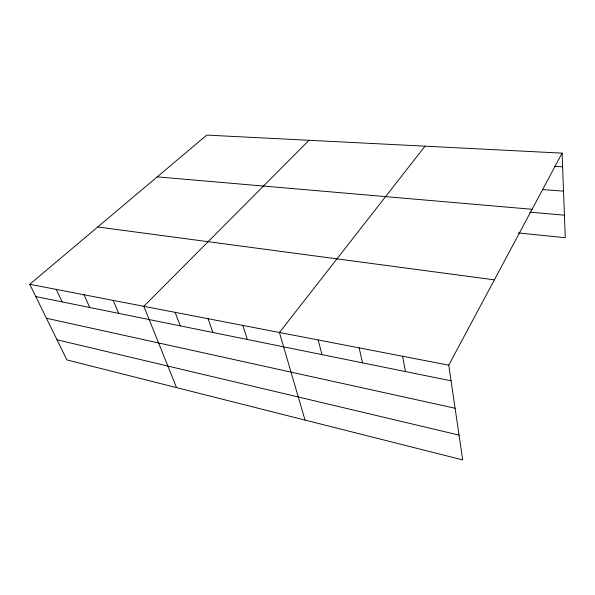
<?xml version="1.0" encoding="UTF-8"?>
<svg xmlns="http://www.w3.org/2000/svg" width="595" height="595" viewBox="0 0 595 595"><rect width="100%" height="100%" fill="white"/><g stroke="black" fill="none" stroke-linecap="round" stroke-linejoin="round"><path stroke-width="0.89" d="M448.764 365.166L562.104 153.131L206.792 135.095L29.75 284.291L66.893 359.923L462.694 459.905L448.764 365.166L29.75 284.291M425.009 146.177L279.442 332.486L305.019 420.07M309.006 140.286L143.841 306.313L176.544 387.62M554.473 166.362L562.617 166.838M542.551 189.567L563.517 191.114M157.221 176.871L532.086 209.291M529.49 212.11L564.41 215.189M518.126 232.905L565.25 237.71L562.104 153.131M97.766 226.978L494.371 279.851M35.767 296.548L451.062 380.822M46.425 318.251L455.101 408.259M57.001 339.782L459.05 435.109M56.235 289.408L62.111 301.896M84.014 294.77L89.733 307.496M113.176 300.401L118.71 313.379M175.146 312.36L180.24 325.867M208.086 318.719L212.921 332.493M242.805 325.413L247.334 339.477M318.161 339.961L321.969 354.627M359.142 347.874L362.511 362.853M402.599 356.256L405.47 371.57"/></g></svg>
